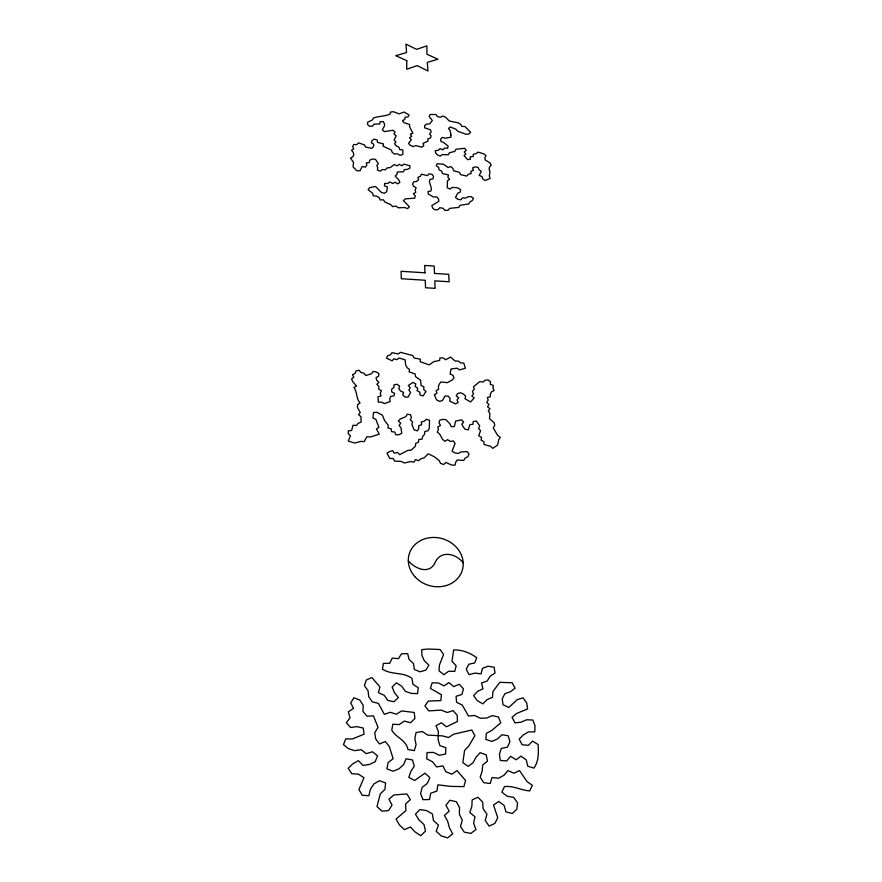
<?xml version="1.0" encoding="UTF-8"?>
<svg xmlns="http://www.w3.org/2000/svg" width="882" height="882" viewBox="0 0 882 882"><rect width="100%" height="100%" fill="white"/><g stroke="black" fill="none" stroke-linecap="round" stroke-linejoin="round"><path stroke-width="1.32" d="M463.193 562.881C455.862 553.146 440.118 549.872 434.837 563.179C428.928 574.821 414.705 568.548 408.311 560.787M490.359 394.133L490.337 396.768L487.393 397.495L488.176 400.152L486.743 402.379L488.926 404.54L487.559 406.822L489.973 408.829L488.242 410.913L489.863 413.393L489.554 418.741L494.284 422.842L494.736 425.576L493.203 427.825L497.691 435.443L500.259 437.395L498.76 439.688L497.602 445.002L492.851 448.343L490.414 446.248L483.998 444.506L483.898 441.728L481.065 440.074L481.583 437.395L478.694 435.84L480.547 430.747L478.606 428.376L479.709 425.907L476.291 421.045L473.182 421.53L472.961 424.22L469.841 424.694L468.353 429.843L465.112 429.247L463.226 426.844L461.815 424.264L463.623 422.147L461.628 419.821L455.531 421.144L454.428 426.436L451.242 426.756L450.118 424.099L445.873 419.634L442.621 419.391L439.644 420.262L439.015 422.897L440.515 425.444L437.88 426.855L438.354 429.611L437.307 432.147L439.754 434.187L442.532 439.379L445.101 441.32L447.538 439.644L450.25 441.43L453.414 440.934L455.057 443.481L452.124 451.187L454.947 452.874L458.232 453.502L460.812 451.97L467.284 451.595L469.037 454.131L467.912 456.678L465.178 458.023L463.745 460.448L457.207 460.018L455.63 462.377L455.123 465.145L451.816 465.101L445.774 462.444L443.701 464.505L440.526 463.414L439.247 460.691L434.231 456.689L428.222 453.833L424.044 457.901L420.946 458.739L418.674 460.658L415.455 459.654L413.934 462.091L410.615 461.551L404.298 462.995L401.354 461.429L394.662 461.088L393.118 458.453L389.778 458.53L386.989 453.216L389.568 451.562L392.677 450.702L394.342 453.26L397.451 452.4L399.645 454.682L407.837 450.36L411.133 450.173L415.444 446.204L415.654 443.414L418.476 442.158L418.785 439.39L422.048 439.181L422.665 436.491L424.54 434.341L424.782 431.596L427.836 430.824L429.269 428.443L429.545 420.372L426.447 419.27L424.297 421.166L421.276 421.993L421.706 424.738L418.73 425.686L418.763 428.443L417.351 430.846L414.165 429.92L411.927 424.573L412.6 421.938L410.284 419.821L411.53 417.384L410.45 414.727L407.197 414.242L405.885 416.657L400.219 419.005L398.322 421.122L400.737 423.151L399.072 425.422L400.979 427.803L401.751 433.294L399.039 434.694L395.742 434.793L394.827 432.059L391.531 431.64L391.2 428.85L388.003 427.957L388.201 425.201L384.53 420.449L382.413 415.202L376.746 412.236L373.516 412.544L372.91 417.969L375.864 419.358L378.94 427.351L376.416 429.005L379.304 434.153L370.231 437.009L366.901 436.744L364.156 441.662L360.804 441.408L354.641 443.051L348.28 441.055L350.43 435.862L348.247 433.635L348.291 430.835L351.587 430.537L353.076 425.201L356.394 425.521L358.18 423.272L361.102 422.114L360.992 416.668L358.511 414.716L360.242 412.467L357.43 407.385L357.585 404.673L360.032 402.975C355.986 398.532 357.43 392.181 353.969 387.474L356.548 385.974L352.679 381.575L351.609 379.017L353.836 377.198L352.436 374.74L355.104 373.395L356.074 370.936L359.117 370.22L360.903 372.513L364.057 373.24L365.798 375.567L371.631 373.703L373.02 371.421L376.217 371.939L378.874 373.582L378.621 376.195L376.041 377.617L376.702 380.241L378.874 382.347L376.868 384.309L378.907 386.514L378.753 389.171L381.421 390.858L380.241 393.284L381.057 395.93L378.058 396.801L378.29 402.126L381.553 402.17L384.453 403.592L390.219 401.497L389.668 398.796L390.792 396.349L393.945 395.919L394.585 393.339L391.707 391.906L391.641 389.238L393.923 387.507L393.989 384.861L397.076 384.276L399.59 386.118L398.885 388.664L400.516 391.068L403.515 392.292L402.732 394.838L404.827 397.032L408.068 397.154L410.615 392.446L408.851 390.087L410.262 387.804L408.3 385.555L412.974 382.391L415.797 383.857L415.124 386.393L417.715 388.168L417.076 390.715L419.909 392.214L419.931 394.882L422.974 395.996L426.039 391.542L423.713 389.524L423.922 386.9L421.089 385.423L420.56 380.131L415.51 376.625L415.202 373.99L409.149 371.884L409.446 369.304C405.599 367.662 405.18 363.483 405.18 359.845L399.171 358.037L396.9 359.68L393.824 358.753L392.159 360.837L386.537 358.158L387.639 355.81L390.45 354.796L392.016 352.657L398.19 353.991L400.417 352.315L412.743 355.556L414.077 357.993L420.317 359.195L420.229 361.763L429.236 364.861L433.79 361.642L439.655 360.418L439.953 357.883L443.106 357.96L445.619 359.724L450.636 357.067L455.112 361.069L458.243 361.025L460.647 362.899L463.8 363.119L465.398 368.246L459.654 369.889L457.041 368.18L451.033 368.963L450.14 373.99L453.039 375.324L453.954 377.893L452.312 379.988L447.24 382.678L440.879 381.961L439.28 384.1L438.343 386.548L438.619 389.205L436.149 390.704L436.877 393.339L434.297 394.717L436.579 399.888L439.445 401.354L442.411 400.56L445.057 395.996L448.277 396.128L450.107 398.477L449.655 401.078L455.487 403.846L458.155 402.578L457.041 399.976L458.673 397.826L456.248 395.864L457.582 393.57L460.514 392.777L463.469 394.078L465.641 396.216L465.035 398.774L470.525 401.927L474.218 397.98L471.815 396.007L473.491 393.912L472.421 391.332L474.207 389.315L473.513 386.68L479.874 381.531L483.027 382.104L484.99 380.252L488.066 379.933L490.546 381.796L490.227 384.354L493.281 385.39L492.961 387.959L494.118 390.528L491.539 391.806L490.359 394.133M406.789 60.682L406.723 69.27L417.197 65.621L427.979 71.001L427.274 62.379L437.946 59.204L426.921 54.254L426.877 45.853L416.58 49.381L405.94 44.1L406.536 52.567L395.742 55.709L406.789 60.682M450.934 134.99L450.9 137.195L445.278 138.176L442.268 137.394L440.658 139.124L440.857 141.363L443.712 142.509L448.111 146.092L447.604 148.253L444.517 148.077L442.863 149.808L440.019 148.628L438.299 150.337L435.3 150.613L435.565 152.895L437.428 154.89L440.217 156.18L442.158 154.604L448.343 154.791L449.434 152.784L454.914 151.318L455.917 149.301L464.693 148.297L466.269 150.381L464.252 151.869L465.762 153.997L464.031 155.673L467.747 159.697L470.558 159.058L470.216 156.775L473.204 156.5L473.281 154.262L476.104 153.655L478.022 152.123L483.876 153.887L486.048 155.728L484.88 157.68L485.221 159.951L490.271 163.137L491.186 165.408L489.455 167.095L489.113 169.311L490.017 171.604L489.301 176.036L490.16 178.34L485.21 180.512L482.63 178.914L482.057 176.587L479.147 175.419L481.307 171.428L478.992 169.631L478.132 167.348L475.023 166.874L472.509 167.955L473.447 170.237L470.889 171.262L471.164 173.578L468.342 174.283L466.754 176.091L460.613 174.636L459.5 172.365L453.524 170.744L452.951 168.429L450.79 166.544L448.166 167.514L443.37 164.195L437.119 163.699L436.281 165.827L438.762 167.47L438.982 169.785L441.717 171.196L442.521 173.511L448.541 175.022L447.836 177.205L449.622 179.3L447.472 180.777L447.218 187.69L449.985 189.123L451.937 187.48L455.079 187.524L458.232 188.031L460.658 189.795L460.25 192.078L457.714 193.224L455.509 197.425L457.813 199.288L460.977 199.806L462.433 197.855L465.608 198.053L468.044 196.796L471.12 196.565L473.491 198.384L472.355 200.468L470.062 201.868L468.838 203.929L460.007 205.308L458.783 207.391L449.544 208.395L448.056 210.379L444.859 210.291L442.929 208.174L439.732 207.755L438.023 209.629L434.892 209.861L432.577 207.976L431.86 205.561L438.839 201.372L438.541 198.979L436.755 196.829L433.657 197.083L428.31 193.996L428.002 191.615L430.945 190.975L431.474 188.693L429.413 181.637L429.997 179.399L432.974 178.903L433.591 176.687L432.235 174.46L429.126 173.754L427.527 175.595L421.375 174.206L420.471 176.345L417.814 177.37L418.663 179.696L416.756 181.394L413.735 181.846L412.555 183.919L413.493 186.256L416.172 187.767L415.146 189.917L415.753 192.298L413.471 193.764L415.301 195.87L414.694 198.163L405.334 198.869L403.405 200.622L409.413 206.752L407.627 208.604L404.595 207.502L398.234 207.821L395.798 206.035L392.766 206.653L390.682 204.635L384.872 202.044L383.383 199.784L380.197 199.96L379.095 197.612L376.427 196.047L373.196 195.804L372.788 193.401L368.158 189.751L369.525 187.701L375.534 186.477L381.421 192.463L384.552 193.257L386.669 191.626L387.452 186.984L384.486 185.837L384.596 183.489L387.771 183.456L389.998 181.946L392.6 183.522L395.048 182.21L397.573 183.875L399.877 182.431L398.885 180.115L395.158 176.036L397.065 174.327L397.297 172.023L403.515 171.77L404.32 169.598L407.429 169.41L409.843 168.142L409.976 165.849L403.923 164.118L401.949 165.739L399.237 164.317L397.154 165.871L394.353 164.559L390.131 167.613L387.055 167.944L385.401 169.785L382.226 169.52L380.285 171.207L377.386 170.028L377.75 167.745L376.823 165.452L378.367 163.556L375.423 159.322L372.259 159.08L369.657 160.193L369.349 162.464L366.306 162.883L366.791 165.21L365.346 167.161L362.215 166.477L360.043 170.689L356.89 170.854L353.043 166.841L353.572 162.321L350.43 158.076L352.888 156.798L353.77 154.648L353.241 152.343L351.521 150.304L353.715 148.815L352.657 146.588L353.649 144.516L356.802 144.615L358.566 142.862L364.442 144.902L365.688 147.085L371.851 148.341L373.483 146.522L373.792 144.295L371.344 142.686L372.017 140.536L374.244 139.124L377.209 140.084L377.496 142.355L383.538 143.953L383.053 146.147L391.31 149.984L392.181 152.244L394.408 154.041L397.473 153.821L400.075 155.331L402.798 154.438L402.865 149.94L399.733 149.565L399.028 147.305L396.327 145.927L394.585 143.898L395.853 141.958L394.166 139.918L396.15 135.883L394.045 134.053L395.147 132.079L393.107 130.227L384.365 131.616L382.314 129.764L384.53 125.85L384.398 123.634L383.119 121.518L380.087 121.705L379.811 123.877L373.759 124.241L372.557 126.192L369.492 126.269L367.507 124.395L367.607 122.201L372.447 119.941L373.516 117.968C378.962 116.093 384.618 116.347 389.987 114.175L390.505 112.08L393.438 111.705L399.094 113.877L404.121 112.025L409.05 115.013L408.013 116.964L405.047 117.24L404.816 119.401L402.479 120.602L404 122.653L409.656 124.594L409.59 126.788L412.897 133.237L410.317 134.229L411.696 136.346L409.502 137.724L411.332 139.698L408.542 143.38L410.362 145.365L413.184 146.577L415.764 145.563L421.828 147.151L423.79 145.607L423.04 143.358L427.968 141.131L427.836 138.893L430.493 138.011L431.055 135.894L429.6 133.799L431.155 132.035L430.504 129.819L424.738 127.846L424.573 125.641L426.458 124.086L429.457 123.954L432.345 120.448L429.115 116.49L430.063 114.528L436.083 114.495L437.395 116.589L440.405 117.251L442.709 116.082L445.542 117.163L449.247 120.988L458.155 122.819L460.691 124.296L461.815 126.446L464.836 126.468L470.613 132.19L469.081 133.921L466.192 134.351L457.648 131.175L455.895 129.191L450.25 126.953L448.464 128.54L450.107 130.558L450.934 134.99M459.522 807.581L459.368 814.141L462.3 820.216L460.47 826.478L464.263 832.167L470.834 833.424L475.949 829.543L473.601 823.182L474.979 816.82L469.819 812.421L471.859 806.335L472.168 799.853L477.978 797.295L482.686 802.102L483.104 808.629L486.919 814.218L485.232 820.458L489.058 826.103L494.868 823.424L497.735 817.724L493.534 805.057L498.672 801.451L504.107 805.42L505.893 811.826L512.31 813.513L516.863 809.235L517.547 802.841L513.644 797.361L507.194 796.248L501.847 792.19L504.471 786.546C513.611 785.586 520.986 790.305 529.696 790.911L532.375 785.355L526.94 781.474L519.52 770.559L513.974 773.216L507.922 770.625L503.964 775.267L498.539 778.233L492.101 777.56L490.172 783.503L483.722 782.676L480.161 777.108L482.167 771.221L482.697 764.959L487.481 761.144L486.247 754.904L480.139 752.655L476.06 757.175L473.149 762.566L468.298 766.37L462.818 762.698L464.582 750.428L468.805 746.04L474.88 735.643L471.826 730.042L453.701 734.177L448.563 737.506L442.323 735.864L427.781 735.114L422.346 731.586L416.084 732.523L414.827 738.532L416.095 744.695L414.331 750.626L407.936 749.502C406.437 740.086 396.04 737.749 391.784 730.23L392.821 724.188L399.215 724.596L404.287 721.079L410.494 722.733L414.915 718.543L414.231 712.458L401.597 710.936L396.393 714.222L390.274 712.292L384.354 714.332L378.378 703.406L372.193 701.796L368.709 696.637L368.059 690.639L364.387 685.656L366.262 680.022L371.873 677.53L379.91 686.968L378.433 692.734L384.254 695.303L387.771 700.429L394.011 701.741L398.344 697.53L394.408 692.679L392.148 687.012L396.415 682.833L401.729 686.24L405.312 691.301L411.299 693.439L417.583 693.594L418.244 687.706L412.941 684.278L411.96 678.39C403.019 671.676 391.465 675.171 382.424 669.14L383.416 663.396L389.646 663.319L392.203 658.126L398.421 658.645L401.531 653.783L407.716 653.661L409.039 659.372L413.537 663.617L414.264 669.449L420.097 671.808L425.918 670.077L428.873 665.116L424.385 660.861L421.894 655.425L421.717 649.67L427.781 648.998L440.063 649.516L443.58 654.444L439.445 665.028L439.004 670.805L443.867 674.741L448.585 671.257L454.77 671.367L456.148 665.8L452.003 661.235L453.657 649.957C462.025 649.615 470.04 652.823 476.71 657.707L474.714 662.999L468.827 664.201L466.225 669.262L469.07 674.642L474.88 673.098L481.043 673.87L482.498 668.347L488 666.23L494.118 667.222L495.045 673.021L490.205 676.207L487.14 681.036L481.506 682.999L482.972 688.831L477.592 691.356L473.601 695.611L477.305 700.672L482.851 703.858L486.941 699.669L492.443 697.353L492.95 691.488L499.829 682.315L512.144 682.767L515.11 688.169L510.535 691.708L504.912 693.682L502.222 698.787L503.038 704.751L508.815 707.474L517.337 699.569L523.07 697.871L526.73 702.987L527.579 708.963L516.554 713.494L512.067 717.287L514.989 722.876L521.108 722.171L526.598 719.778L532.827 719.999L535.032 725.853L534.746 731.884L528.505 731.851L523.39 734.927L519.145 739.061L522.133 744.739L528.45 745.378L532.541 741.078L538.086 744.518C538.67 752.445 538.814 761.375 533.952 768.09L527.723 766.215L526.322 759.986L520.986 756.128L516.179 759.788L510.59 756.326L506.687 760.934L500.315 760.46L499.455 754.198L501.274 748.399L507.382 747.208L509.917 741.773L508.164 735.731L501.869 734.783L497.547 738.907L491.98 741.409L485.839 739.414L486.368 733.339L491.715 730.483L500.778 722.777L498.418 716.978L492.211 715.622L486.699 718.058L480.447 718.246L474.659 715.467L468.452 716.019L462.311 705.115L456.589 702.281L456.071 696.295L461.881 694.498L463.491 688.886L459.246 684.278L453.712 686.615L448.894 682.558L443.988 685.887L438.387 682.955L432.158 682.833L430.383 688.401L441.408 694.707L440.857 700.617L428.343 701.058L424.915 705.92L428.806 710.892L441.309 710.109L447.251 712.513L453.083 710.594L457.229 715.412L457.427 721.498L446.413 726.812L441.364 722.799L435.984 725.732L438.387 731.553L438.089 739.436L439.809 745.522L445.906 747.793L445.531 754.011L439.335 755.323L433.481 752.401L427.064 752.578L426.712 758.84L432.555 761.816L436.623 766.954L442.918 765.863L445.829 771.695L451.926 774.209L456.975 770.548L465.597 780.515L463.91 786.601L450.923 786.413L437.935 784.837L436.822 791.143L430.725 793.183L429.534 799.522L422.974 799.687L420.582 793.513L422.224 787.317L427.263 783.437L429.876 777.681L425.014 773.194L414.661 780.482L408.796 777.395L410.858 771.397L414.253 766.116L412.489 759.942L406.062 758.818L403.614 764.584L398.94 768.839L392.986 771.232L386.867 768.795L388.146 762.588L393.129 758.674L389.304 746.536L385.302 741.486L379.469 743.989L375.666 738.818L374.762 732.633L378.047 727.407L373.428 715.809L367.066 716.261L362.976 711.432L363.23 705.357L359.856 700.121L353.925 697.739L350.716 702.888L353.528 708.411L348.302 711.829L350.055 717.761L346.339 722.711L350.54 727.496L356.901 726.625L363.219 728.036L364.09 734.21L352.293 738.995L345.799 738.829L343.44 744.629L348.5 748.697L354.74 750.659L361.157 749.667L366.306 753.658L372.458 751.762L377.54 755.852L375.181 761.706L369.393 764.496L362.932 765.356L358.379 760.67L352.778 763.845L348.158 768.31L351.819 773.723L358.401 774.164L363.979 777.703L358.941 789.577L362.27 795.299L368.885 795.74L370.33 789.401L373.858 783.999L379.403 780.68L385.61 782.984L384.916 789.412L380.285 793.921L376.989 806.545L381.906 811.131L388.521 810.602L392.049 805.123L388.951 799.224L393.835 794.969L406.911 793.921L410.328 799.632L405.588 804.009L405.929 810.602L396.073 819.08L399.425 824.957L404.386 829.62L410.428 827.018L415.102 831.98L420.813 835.684L425.499 831.098L423.966 824.527L418.961 819.94L415.433 814.185L419.975 809.566L426.535 810.58L432.389 813.921L433.426 820.503L438.453 825.078L436.193 831.252L441.209 835.893L447.648 837.9L452.698 833.81L449.434 827.823L447.692 821.307L444.407 815.398L449.203 811.142L445.939 805.266L449.842 800.25L456.303 801.705L459.522 807.581M424.97 272.814L401.112 271.292L401.299 278.745L425.245 280.255L425.532 287.752L435.124 288.348L434.804 280.851L449.103 281.755L448.729 274.335L434.484 273.42L434.176 266.055L424.694 265.438L424.97 272.814M415.246 577.048A27.75 24.321 17.6 0 0 461.826 571.635A27.75 24.321 17.6 0 0 430.218 537.656A27.75 24.321 17.6 0 0 415.246 577.048"/></g></svg>
